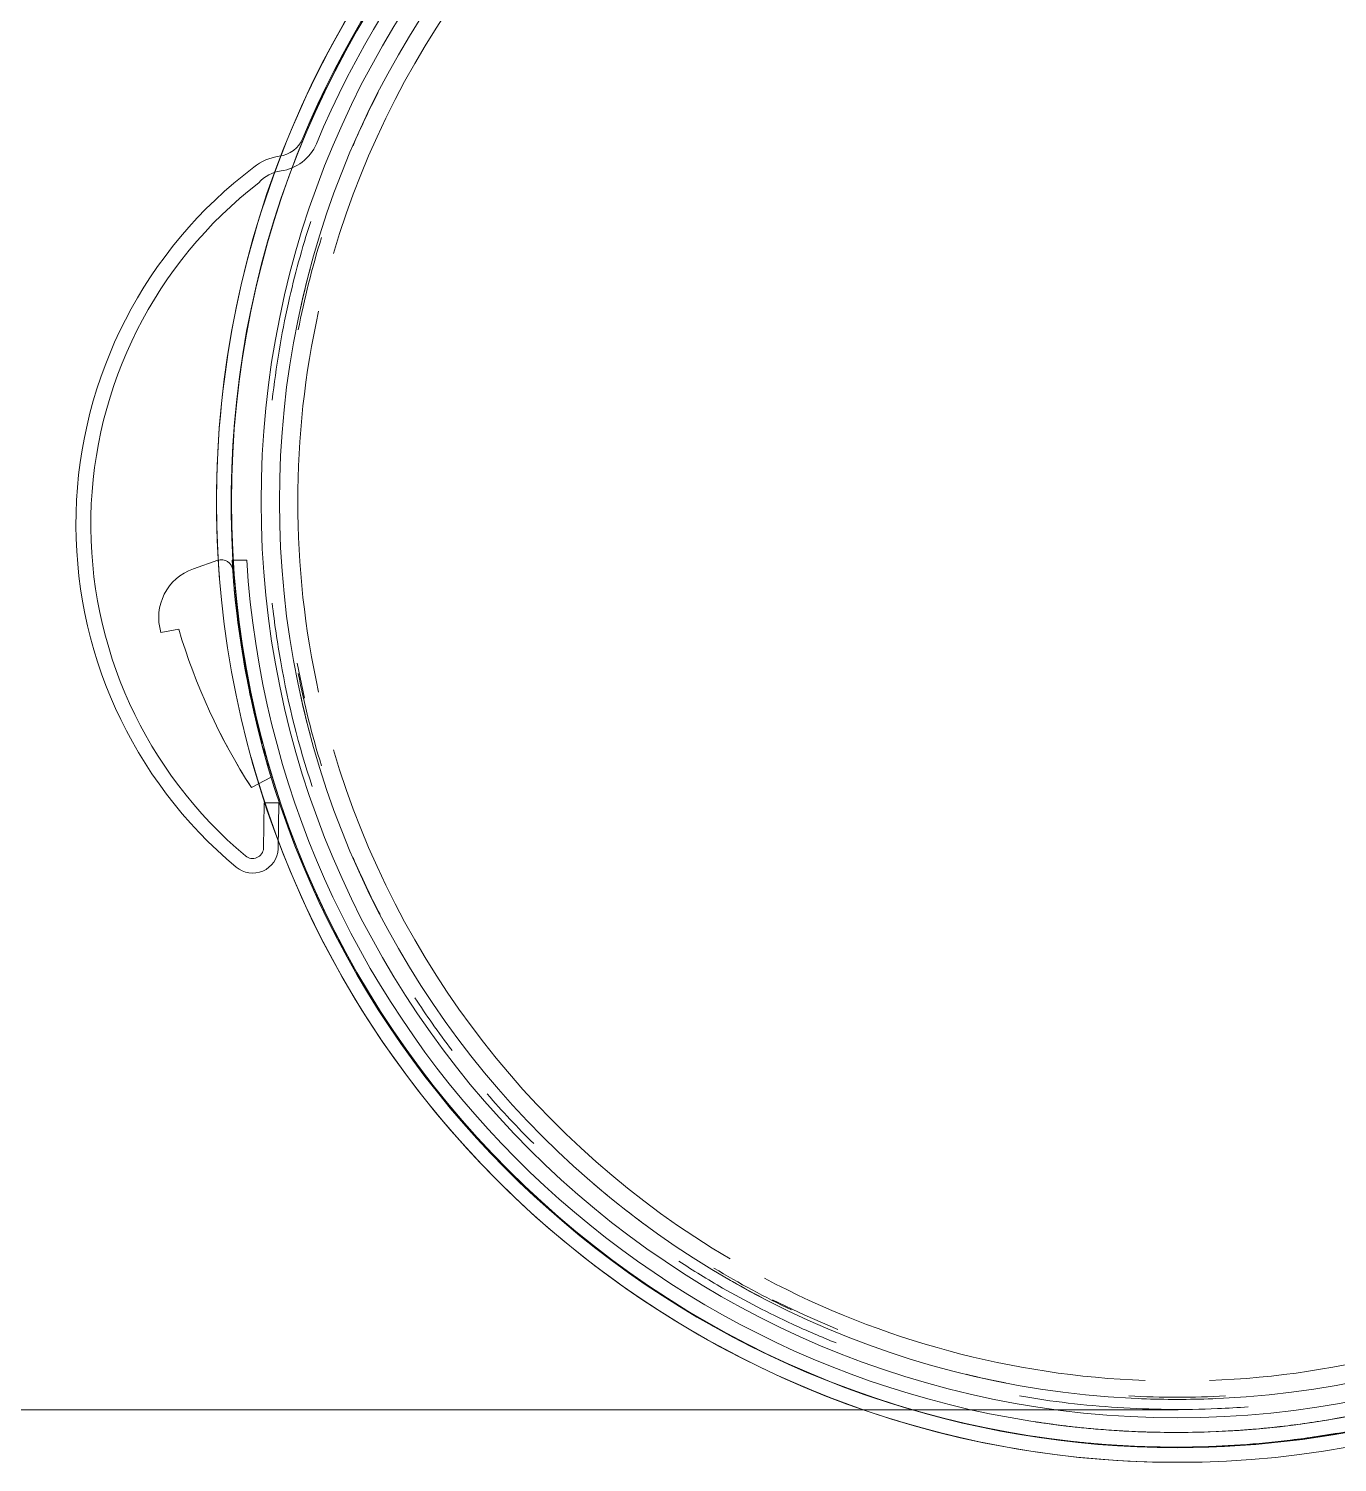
# Model space of a CAD drawing. Header units: millimetres. Extents: x 175047 to 362619, y -19363 to 158900.
# Drawn here: x 180716.2 to 180787.6, y 152709.3 to 152787.6 of the extents above; entities that cross this region are included whole.
import ezdxf

# ---------------------------------------------------------------- set-up
doc = ezdxf.new("R2010")
doc.units = ezdxf.units.MM
doc.linetypes.add('1_Čerchovaná 1_0mm', pattern=[2.4, 1.2, -0.6, 0, -0.6])
doc.layers.add('A-GENM-1', color=251, linetype='Continuous', lineweight=9, true_color=0x646464)
doc.layers.add('A-GENM-2', color=251, linetype='1_Čerchovaná 1_0mm', lineweight=9, true_color=0x646464)

# ---------------------------------------------------------------- blocks, each defined once
blk = doc.blocks.new('Construction_Roof-Accessories_Lindab_Round- - Lindab Round Downpipe System 150_100 High Build Polyester 001 Antique White-815879-VÝKOP')
at = {"layer": 'A-GENM-1'}
for p, q in [((180726.517, 152758.575), (180725.186, 152758.114)), ((180726.517, 152758.575), (180725.186, 152758.114)), ((180728.096, 152758.588), (180727.294, 152758.588)), ((180728.096, 152758.588), (180727.294, 152758.588)), ((180723.415, 152754.638), (180724.39, 152754.81)), ((180723.415, 152754.638), (180724.39, 152754.81)), ((180731.242, 152751.043), (180730.851, 152752.957)), ((180728.358, 152746.17), (180729.434, 152746.742)), ((180728.358, 152746.17), (180729.434, 152746.742)), ((180729.052, 152745.341), (180729.017, 152742.857)), ((180729.052, 152745.341), (180729.017, 152742.857)), ((180729.852, 152745.341), (180729.052, 152745.341)), ((180729.852, 152745.341), (180729.052, 152745.341)), ((180729.817, 152742.828), (180729.852, 152745.341)), ((180729.817, 152742.828), (180729.852, 152745.341))]:
    blk.add_line(p, q, dxfattribs=at)
at = {"layer": 'A-GENM-1', "flags": 128}
for points in [[(180760.352, 152716.595), (180758.56, 152717.372), (180756.8, 152718.22)], [(180778.937, 152712.211), (180778.533, 152712.211), (180777.952, 152712.211), (180777.193, 152712.211), (180776.259, 152712.211), (180775.151, 152712.211), (180773.871, 152712.211), (180772.42, 152712.211), (180770.801, 152712.211), (180769.017, 152712.211), (180767.07, 152712.211), (180764.964, 152712.211), (180762.702, 152712.211), (180760.287, 152712.211), (180757.724, 152712.211), (180755.016, 152712.211), (180752.168, 152712.211), (180749.185, 152712.211), (180746.07, 152712.211), (180742.83, 152712.211), (180739.469, 152712.211), (180735.993, 152712.211), (180732.407, 152712.211), (180728.718, 152712.211), (180724.93, 152712.211), (180721.05, 152712.211), (180717.084, 152712.211), (180713.039, 152712.211)]]:
    blk.add_lwpolyline(points, dxfattribs=at)
at = {"layer": 'A-GENM-1'}
for centre, radius, start, end in [((180778.882, 152761.776), 52.434, 90, 184.54548), ((180778.882, 152761.776), 52.434, 0, 180), ((180778.882, 152761.776), 52.434, 270, 90), ((180778.882, 152761.776), 51.612, 0, 180), ((180778.799, 152761.776), 51.604, 16.36814, 157.3931), ((180778.799, 152761.776), 51.604, 16.36814, 157.3931), ((180778.799, 152761.776), 50.804, 16.36814, 157.3931), ((180778.799, 152761.776), 50.804, 16.36814, 157.3931), ((180778.799, 152761.776), 51.604, 21.75667, 80.15748), ((180778.882, 152761.776), 50, 0, 180), ((180778.882, 152761.776), 49, 0, 180), ((180778.882, 152761.776), 48, 120.55276, 163.60668), ((180778.882, 152761.776), 51.634, 150.00181, 194.81716), ((180778.882, 152761.776), 51.634, 270, 29.99819), ((180778.882, 152761.776), 49, 152.88568, 156.63939), ((180729.661, 152782.237), 1.624, 277.27227, 337.3931), ((180729.661, 152782.237), 1.624, 277.27227, 337.3931), ((180729.661, 152782.237), 2.424, 277.27227, 337.3931), ((180729.661, 152782.237), 2.424, 277.27227, 337.3931), ((180730.213, 152777.916), 2.732, 97.27227, 129.35721), ((180730.213, 152777.916), 2.732, 97.27227, 129.35721), ((180743.183, 152760.545), 24.408, 127.03946, 230.07827), ((180743.183, 152760.545), 24.408, 127.03946, 230.07827), ((180730.213, 152777.916), 1.932, 97.27227, 139.09873), ((180730.213, 152777.916), 1.932, 97.27227, 139.09873), ((180743.163, 152760.521), 23.576, 127.67666, 230.07827), ((180743.163, 152760.521), 23.576, 127.67666, 230.07827), ((180778.882, 152761.776), 48.881, 162.8548, 168.94684), ((180778.882, 152761.776), 49, 165, 167.7549), ((180778.882, 152761.776), 48, 167.49979, 180), ((180778.882, 152761.776), 52.434, 180, 0), ((180778.882, 152761.776), 51.612, 180, 360), ((180778.882, 152761.776), 50, 180, 0), ((180778.882, 152761.776), 49, 180, 0), ((180778.882, 152761.776), 48, 180, 192.50021), ((180726.718, 152757.995), 0.615, 4.1522, 109.11562), ((180726.718, 152757.995), 0.615, 4.1522, 109.11562), ((180778.799, 152761.776), 51.604, 183.54125, 343.67793), ((180778.799, 152761.776), 51.604, 183.54125, 343.67793), ((180778.799, 152761.776), 50.804, 183.59709, 343.68518), ((180778.799, 152761.776), 50.804, 183.59709, 343.68518), ((180726.107, 152755.455), 2.814, 109.11562, 196.88438), ((180726.107, 152755.455), 2.814, 109.11562, 196.88438), ((180778.799, 152761.776), 51.604, 184.1522, 196.93736), ((180756.41, 152764.283), 33.392, 196.48003, 212.84933), ((180778.882, 152761.776), 48.881, 191.05316, 197.1452), ((180778.882, 152761.776), 49, 192.2451, 195), ((180756.41, 152764.283), 33.392, 204.66468, 212.84933), ((180778.882, 152761.776), 51.634, 195.13053, 270), ((180778.882, 152761.776), 48, 196.39332, 239.44724), ((180778.882, 152761.776), 52.434, 195.382, 270), ((180728.418, 152742.9), 1.401, 230.07827, 357.05074), ((180728.418, 152742.9), 1.401, 230.07827, 357.05074), ((180728.418, 152742.9), 0.601, 230.07827, 355.92173), ((180728.418, 152742.9), 0.601, 230.07827, 355.92173), ((180778.799, 152761.776), 50.804, 279.99909, 337.88431), ((180778.882, 152761.776), 49, 203.36061, 207.38804), ((180778.882, 152761.776), 49, 229.48395, 233.7334), ((180778.882, 152761.776), 48.881, 238.85157, 244.48213), ((180778.882, 152761.776), 49, 240, 242.43835), ((180778.882, 152761.776), 48, 242.01357, 267.90409), ((180778.882, 152761.776), 48, 272.09591, 297.98643), ((180778.882, 152761.776), 49, 256.40419, 258.96286), ((180778.882, 152761.776), 48.881, 266.90239, 273.09766), ((180778.882, 152761.776), 49, 267.72162, 272.27838)]:
    blk.add_arc(centre, radius, start, end, dxfattribs=at)
for points, knots in [([(180729.489, 152767.322), (180729.693, 152769.123), (180730.245, 152772.428), (180731.114, 152775.612), (180731.589, 152777.072)], [-0.96514982, -0.96514982, -0.96514982, -0.96514982, -0.93055556, -0.90048189, -0.90048189, -0.90048189, -0.90048189]), ([(180731.67, 152746.232), (180730.933, 152748.448), (180730.107, 152751.734), (180729.611, 152755.152), (180729.489, 152756.23)], [-0.10126852, -0.10126852, -0.10126852, -0.10126852, -0.05555556, -0.03485018, -0.03485018, -0.03485018, -0.03485018]), ([(180739.307, 152731.814), (180738.937, 152732.302), (180738.248, 152733.247), (180737.586, 152734.224), (180737.279, 152734.694)], [-0.2063141, -0.2063141, -0.2063141, -0.2063141, -0.19444444, -0.18372562, -0.18372562, -0.18372562, -0.18372562]), ([(180760.266, 152715.857), (180759.461, 152716.181), (180757.331, 152717.1), (180754.472, 152718.574), (180752.459, 152719.813), (180751.673, 152720.329)], [-0.37762682, -0.37762682, -0.37762682, -0.37762682, -0.36111111, -0.33333333, -0.31511664, -0.31511664, -0.31511664, -0.31511664]), ([(180782.762, 152712.368), (180782.205, 152712.327), (180779.835, 152712.191), (180775.6, 152712.239), (180772.041, 152712.658), (180770.283, 152712.968)], [-0.52461791, -0.52461791, -0.52461791, -0.52461791, -0.51388889, -0.47916667, -0.44444444, -0.44444444, -0.44444444, -0.44444444]), ([(180787.62, 152711.744), (180786.636, 152711.57), (180784.709, 152711.291), (180781.992, 152711.049), (180779.35, 152710.954), (180776.969, 152710.989), (180774.931, 152711.108), (180773.261, 152711.268), (180772.05, 152711.419), (180771.22, 152711.539), (180771.018, 152711.572), (180771.549, 152711.489), (180772.671, 152711.337), (180773.872, 152711.208), (180774.972, 152711.112), (180776.22, 152711.032), (180778.008, 152710.963), (180781.716, 152710.974), (180785.159, 152711.31), (180787.62, 152711.744)], [0, 0, 0, 0, 0.055556, 0.111111, 0.166667, 0.222222, 0.277778, 0.333333, 0.388889, 0.444444, 0.513889, 0.583333, 0.652778, 0.6875, 0.722222, 0.756944, 0.791667, 0.861111, 1, 1, 1, 1]), ([(180787.62, 152711.744), (180786.636, 152711.57), (180784.709, 152711.291), (180781.992, 152711.049), (180779.35, 152710.954), (180776.969, 152710.989), (180774.931, 152711.108), (180773.261, 152711.268), (180772.05, 152711.419), (180771.22, 152711.539), (180771.018, 152711.572), (180771.549, 152711.489), (180772.671, 152711.337), (180773.872, 152711.208), (180774.972, 152711.112), (180776.22, 152711.032), (180778.008, 152710.963), (180781.716, 152710.974), (180785.159, 152711.31), (180787.62, 152711.744)], [0, 0, 0, 0, 0.055556, 0.111111, 0.166667, 0.222222, 0.277778, 0.333333, 0.388889, 0.444444, 0.513889, 0.583333, 0.652778, 0.6875, 0.722222, 0.756944, 0.791667, 0.861111, 1, 1, 1, 1]), ([(180787.62, 152710.932), (180786.636, 152710.761), (180784.708, 152710.486), (180781.992, 152710.247), (180779.354, 152710.154), (180776.975, 152710.188), (180774.935, 152710.306), (180773.261, 152710.463), (180772.05, 152710.612), (180771.221, 152710.73), (180771.017, 152710.763), (180771.548, 152710.681), (180772.671, 152710.532), (180773.87, 152710.405), (180774.967, 152710.31), (180776.213, 152710.232), (180778.001, 152710.163), (180781.715, 152710.174), (180785.159, 152710.504), (180787.62, 152710.932)], [0, 0, 0, 0, 0.055556, 0.111111, 0.166667, 0.222222, 0.277778, 0.333333, 0.388889, 0.444444, 0.513889, 0.583333, 0.652778, 0.6875, 0.722222, 0.756944, 0.791667, 0.861111, 1, 1, 1, 1]), ([(180787.62, 152710.932), (180786.636, 152710.761), (180784.708, 152710.486), (180781.992, 152710.247), (180779.354, 152710.154), (180776.975, 152710.188), (180774.935, 152710.306), (180773.261, 152710.463), (180772.05, 152710.612), (180771.221, 152710.73), (180771.017, 152710.763), (180771.548, 152710.681), (180772.671, 152710.532), (180773.87, 152710.405), (180774.967, 152710.31), (180776.213, 152710.232), (180778.001, 152710.163), (180781.715, 152710.174), (180785.159, 152710.504), (180787.62, 152710.932)], [0, 0, 0, 0, 0.055556, 0.111111, 0.166667, 0.222222, 0.277778, 0.333333, 0.388889, 0.444444, 0.513889, 0.583333, 0.652778, 0.6875, 0.722222, 0.756944, 0.791667, 0.861111, 1, 1, 1, 1])]:
    blk.add_open_spline(points, degree=3, knots=knots, dxfattribs=at)
blk.add_open_spline([(180743.758, 152726.744), (180742.874, 152727.618), (180742.032, 152728.516), (180741.227, 152729.446)], degree=3, dxfattribs=at)

msp = doc.modelspace()

# ---------------------------------------------------------------- block references
at = {"layer": 'A-GENM-2'}
msp.add_blockref('Construction_Roof-Accessories_Lindab_Round- - Lindab Round Downpipe System 150_100 High Build Polyester 001 Antique White-815879-VÝKOP', (0, 0), dxfattribs=at)

doc.saveas('drawing.dxf')
